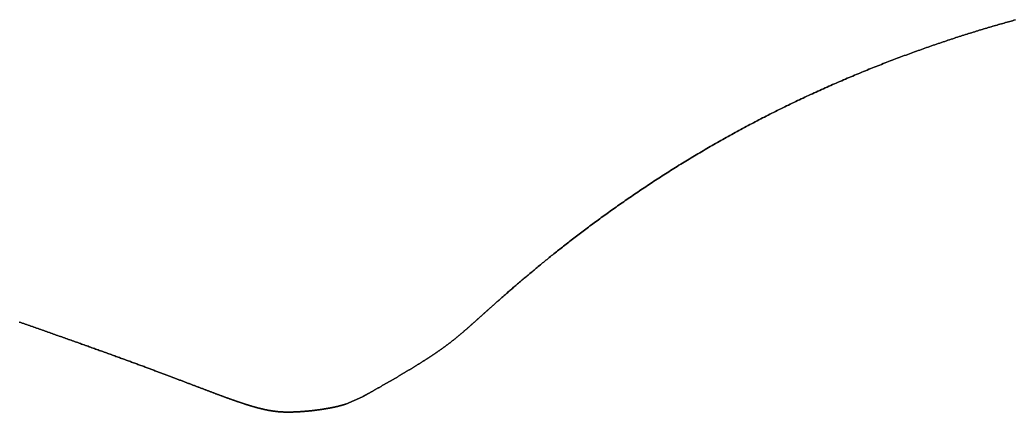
# Model space of a CAD drawing. Header units: inches. Extents: x 130170 to 284068, y 377793 to 804530.
# Drawn here: x 251653.7 to 251734.2, y 752885.9 to 752917.6 of the extents above; entities that cross this region are included whole.
import ezdxf

# ---------------------------------------------------------------- set-up
doc = ezdxf.new("R2010")
doc.units = ezdxf.units.IN
doc.header["$MEASUREMENT"] = 0
doc.layers.add('muni_il', color=7, linetype='Continuous')

msp = doc.modelspace()

# ---------------------------------------------------------------- linework, layer by layer
at = {"layer": 'muni_il'}
for points in [[(251734.227, 752917.608), (251734.116, 752917.578), (251734.004, 752917.547), (251733.892, 752917.517), (251733.78, 752917.486), (251733.667, 752917.454), (251733.553, 752917.423), (251733.439, 752917.39), (251733.325, 752917.358), (251733.21, 752917.326), (251733.094, 752917.293), (251732.979, 752917.26), (251732.862, 752917.227), (251732.746, 752917.193), (251732.629, 752917.159), (251732.511, 752917.125), (251732.393, 752917.091), (251732.274, 752917.056), (251732.155, 752917.021), (251732.036, 752916.985), (251731.916, 752916.95), (251731.796, 752916.914), (251731.675, 752916.878), (251731.554, 752916.841), (251731.432, 752916.804), (251731.31, 752916.767), (251731.187, 752916.73), (251731.064, 752916.692), (251730.941, 752916.654), (251730.817, 752916.616), (251730.692, 752916.577), (251730.567, 752916.538), (251730.442, 752916.499), (251730.316, 752916.459), (251730.19, 752916.419), (251730.064, 752916.379), (251729.937, 752916.339), (251729.809, 752916.298), (251729.681, 752916.257), (251729.553, 752916.215), (251729.425, 752916.174), (251729.295, 752916.132), (251729.166, 752916.089), (251729.036, 752916.047), (251728.906, 752916.004), (251728.775, 752915.96), (251728.644, 752915.917), (251728.512, 752915.873), (251728.38, 752915.828), (251728.248, 752915.784), (251728.115, 752915.739), (251727.982, 752915.693), (251727.848, 752915.648), (251727.714, 752915.602), (251727.58, 752915.556), (251727.446, 752915.509), (251727.311, 752915.462), (251727.175, 752915.415), (251727.04, 752915.368), (251726.903, 752915.32), (251726.767, 752915.271), (251726.63, 752915.223), (251726.493, 752915.174), (251726.356, 752915.125), (251726.218, 752915.076), (251726.079, 752915.026), (251725.941, 752914.975), (251725.802, 752914.925), (251725.663, 752914.874), (251725.524, 752914.823), (251725.384, 752914.772), (251725.244, 752914.72), (251725.103, 752914.668), (251724.963, 752914.615), (251724.822, 752914.562), (251724.68, 752914.509), (251724.539, 752914.456), (251724.397, 752914.402), (251724.255, 752914.348), (251724.112, 752914.293), (251723.97, 752914.238), (251723.827, 752914.183), (251723.684, 752914.128), (251723.54, 752914.072), (251723.397, 752914.016), (251723.253, 752913.959), (251723.109, 752913.903), (251722.964, 752913.845), (251722.82, 752913.788), (251722.675, 752913.73), (251722.53, 752913.672), (251722.385, 752913.614), (251722.239, 752913.555), (251722.093, 752913.496), (251721.948, 752913.436), (251721.802, 752913.376), (251721.655, 752913.316), (251721.509, 752913.256), (251721.362, 752913.195), (251721.216, 752913.134), (251721.069, 752913.073), (251720.922, 752913.011), (251720.775, 752912.949), (251720.627, 752912.887), (251720.48, 752912.824), (251720.332, 752912.761), (251720.184, 752912.697), (251720.036, 752912.634), (251719.888, 752912.57), (251719.74, 752912.505), (251719.592, 752912.441), (251719.444, 752912.376), (251719.295, 752912.311), (251719.147, 752912.245), (251718.998, 752912.179), (251718.85, 752912.113), (251718.701, 752912.046), (251718.552, 752911.98), (251718.403, 752911.913), (251718.254, 752911.845), (251718.105, 752911.777), (251717.956, 752911.709), (251717.807, 752911.641), (251717.658, 752911.572), (251717.509, 752911.503), (251717.36, 752911.434), (251717.21, 752911.364), (251717.061, 752911.294), (251716.912, 752911.224), (251716.763, 752911.154), (251716.614, 752911.083), (251716.464, 752911.012), (251716.315, 752910.94), (251716.166, 752910.869), (251716.017, 752910.797), (251715.868, 752910.724), (251715.719, 752910.652), (251715.569, 752910.579), (251715.42, 752910.506), (251715.271, 752910.433), (251715.122, 752910.359), (251714.974, 752910.285), (251714.825, 752910.211), (251714.676, 752910.136), (251714.528, 752910.061), (251714.379, 752909.986), (251714.23, 752909.911), (251714.082, 752909.835), (251713.934, 752909.759), (251713.786, 752909.683), (251713.637, 752909.607), (251713.489, 752909.53), (251713.342, 752909.453), (251713.194, 752909.376), (251713.046, 752909.299), (251712.899, 752909.221), (251712.751, 752909.143), (251712.604, 752909.065), (251712.457, 752908.987), (251712.31, 752908.908), (251712.163, 752908.829), (251712.017, 752908.75), (251711.87, 752908.67), (251711.724, 752908.591), (251711.578, 752908.511), (251711.432, 752908.431), (251711.286, 752908.351), (251711.141, 752908.27), (251710.995, 752908.19), (251710.85, 752908.109), (251710.705, 752908.027), (251710.56, 752907.946), (251710.416, 752907.864), (251710.272, 752907.783), (251710.128, 752907.701), (251709.984, 752907.619), (251709.84, 752907.536), (251709.697, 752907.454), (251709.554, 752907.371), (251709.411, 752907.288), (251709.268, 752907.205), (251709.126, 752907.122), (251708.983, 752907.038), (251708.841, 752906.955), (251708.7, 752906.871), (251708.558, 752906.787), (251708.417, 752906.703), (251708.276, 752906.619), (251708.136, 752906.534), (251707.996, 752906.45), (251707.856, 752906.365), (251707.716, 752906.281), (251707.577, 752906.196), (251707.438, 752906.111), (251707.299, 752906.025), (251707.161, 752905.94), (251707.023, 752905.855), (251706.885, 752905.769), (251706.747, 752905.683), (251706.61, 752905.598), (251706.474, 752905.512), (251706.337, 752905.426), (251706.201, 752905.34), (251706.065, 752905.254), (251705.93, 752905.167), (251705.795, 752905.081), (251705.661, 752904.995), (251705.526, 752904.908), (251705.392, 752904.822), (251705.259, 752904.735), (251705.126, 752904.649), (251704.993, 752904.562), (251704.861, 752904.475), (251704.729, 752904.389), (251704.597, 752904.302), (251704.466, 752904.215), (251704.335, 752904.128), (251704.205, 752904.042), (251704.075, 752903.955), (251703.946, 752903.868), (251703.817, 752903.781), (251703.688, 752903.694), (251703.56, 752903.607), (251703.432, 752903.521), (251703.305, 752903.434), (251703.178, 752903.347), (251703.051, 752903.26), (251702.925, 752903.174), (251702.8, 752903.087), (251702.675, 752903), (251702.55, 752902.914), (251702.426, 752902.827), (251702.303, 752902.741), (251702.18, 752902.654), (251702.057, 752902.568), (251701.935, 752902.482), (251701.813, 752902.396), (251701.692, 752902.31), (251701.571, 752902.224), (251701.451, 752902.138), (251701.332, 752902.052), (251701.212, 752901.967), (251701.094, 752901.881), (251700.976, 752901.796), (251700.858, 752901.711), (251700.741, 752901.626), (251700.625, 752901.541), (251700.509, 752901.456), (251700.394, 752901.371), (251700.279, 752901.287), (251700.164, 752901.203), (251700.051, 752901.119), (251699.937, 752901.035), (251699.825, 752900.951), (251699.713, 752900.867), (251699.601, 752900.784), (251699.49, 752900.701), (251699.38, 752900.618), (251699.27, 752900.535), (251699.161, 752900.453), (251699.052, 752900.37), (251698.944, 752900.288), (251698.837, 752900.207), (251698.73, 752900.125), (251698.624, 752900.044), (251698.518, 752899.963), (251698.413, 752899.882), (251698.309, 752899.801), (251698.205, 752899.721), (251698.102, 752899.641), (251697.999, 752899.561), (251697.897, 752899.482), (251697.796, 752899.403), (251697.695, 752899.324), (251697.595, 752899.245), (251697.496, 752899.167), (251697.397, 752899.089), (251697.299, 752899.012), (251697.201, 752898.934), (251697.104, 752898.857), (251697.008, 752898.781), (251696.912, 752898.704), (251696.817, 752898.628), (251696.723, 752898.553), (251696.629, 752898.478), (251696.536, 752898.403), (251696.444, 752898.328), (251696.352, 752898.254), (251696.261, 752898.18), (251696.17, 752898.106), (251696.081, 752898.033), (251695.991, 752897.961), (251695.903, 752897.888), (251695.815, 752897.816), (251695.728, 752897.745), (251695.641, 752897.674), (251695.555, 752897.603), (251695.47, 752897.532), (251695.385, 752897.462), (251695.301, 752897.393), (251695.218, 752897.324), (251695.136, 752897.255), (251695.054, 752897.186), (251694.972, 752897.119), (251694.892, 752897.051), (251694.812, 752896.984), (251694.732, 752896.917), (251694.653, 752896.851), (251694.575, 752896.785), (251694.498, 752896.72), (251694.421, 752896.655), (251694.345, 752896.59), (251694.27, 752896.526), (251694.195, 752896.462), (251694.121, 752896.399), (251694.047, 752896.336), (251693.974, 752896.274), (251693.902, 752896.212), (251693.83, 752896.15), (251693.759, 752896.089), (251693.689, 752896.029), (251693.619, 752895.969), (251693.55, 752895.909), (251693.482, 752895.85), (251693.414, 752895.791), (251693.346, 752895.732), (251693.28, 752895.674), (251693.214, 752895.617), (251693.148, 752895.56), (251693.084, 752895.503), (251693.019, 752895.447), (251692.956, 752895.392), (251692.893, 752895.336), (251692.83, 752895.282), (251692.768, 752895.227), (251692.707, 752895.173), (251692.646, 752895.12), (251692.586, 752895.067), (251692.527, 752895.014), (251692.468, 752894.962), (251692.409, 752894.91), (251692.351, 752894.859), (251692.294, 752894.808), (251692.237, 752894.758), (251692.181, 752894.708), (251692.125, 752894.659), (251692.07, 752894.61), (251692.016, 752894.561), (251691.961, 752894.513), (251691.908, 752894.465), (251691.855, 752894.418), (251691.802, 752894.371), (251691.75, 752894.324), (251691.699, 752894.278), (251691.648, 752894.232), (251691.597, 752894.187), (251691.547, 752894.142), (251691.497, 752894.098), (251691.448, 752894.054), (251691.399, 752894.01), (251691.351, 752893.967), (251691.303, 752893.924), (251691.256, 752893.882), (251691.209, 752893.839), (251691.163, 752893.798), (251691.117, 752893.756), (251691.071, 752893.716), (251691.026, 752893.675), (251690.981, 752893.635), (251690.937, 752893.595), (251690.893, 752893.556), (251690.849, 752893.516), (251690.806, 752893.478), (251690.763, 752893.439), (251690.72, 752893.401), (251690.678, 752893.364), (251690.637, 752893.326), (251690.595, 752893.289), (251690.554, 752893.253), (251690.514, 752893.216), (251690.473, 752893.18), (251690.433, 752893.145), (251690.394, 752893.11), (251690.354, 752893.075), (251690.315, 752893.04), (251690.276, 752893.005), (251690.238, 752892.971), (251690.2, 752892.938), (251690.162, 752892.904), (251690.125, 752892.871), (251690.087, 752892.838), (251690.05, 752892.805), (251690.013, 752892.773), (251689.977, 752892.741), (251689.94, 752892.709), (251689.905, 752892.678), (251689.869, 752892.646), (251689.833, 752892.615), (251689.798, 752892.585), (251689.763, 752892.554), (251689.728, 752892.524), (251689.693, 752892.494), (251689.659, 752892.464), (251689.624, 752892.435), (251689.59, 752892.405), (251689.556, 752892.376), (251689.523, 752892.347), (251689.489, 752892.319), (251689.456, 752892.29), (251689.422, 752892.262), (251689.389, 752892.234), (251689.356, 752892.206), (251689.323, 752892.179), (251689.291, 752892.151), (251689.258, 752892.124), (251689.226, 752892.097), (251689.193, 752892.07), (251689.161, 752892.044), (251689.129, 752892.017), (251689.097, 752891.991), (251689.065, 752891.964), (251689.033, 752891.938), (251689.002, 752891.912), (251688.97, 752891.887), (251688.939, 752891.861), (251688.907, 752891.836), (251688.876, 752891.81), (251688.845, 752891.785), (251688.813, 752891.76), (251688.782, 752891.735), (251688.751, 752891.711), (251688.72, 752891.686), (251688.689, 752891.661), (251688.658, 752891.637), (251688.626, 752891.613), (251688.595, 752891.588), (251688.564, 752891.564), (251688.533, 752891.54), (251688.503, 752891.516), (251688.472, 752891.492), (251688.441, 752891.469), (251688.41, 752891.445), (251688.379, 752891.422), (251688.348, 752891.398), (251688.317, 752891.375), (251688.286, 752891.351), (251688.255, 752891.328), (251688.223, 752891.305), (251688.192, 752891.281), (251688.161, 752891.258), (251688.13, 752891.235), (251688.099, 752891.212), (251688.067, 752891.189), (251688.036, 752891.166), (251688.005, 752891.143), (251687.973, 752891.12), (251687.942, 752891.098), (251687.91, 752891.075), (251687.878, 752891.052), (251687.847, 752891.029), (251687.815, 752891.007), (251687.783, 752890.984), (251687.751, 752890.961), (251687.719, 752890.938), (251687.687, 752890.916), (251687.654, 752890.893), (251687.622, 752890.87), (251687.59, 752890.848), (251687.557, 752890.825), (251687.524, 752890.802), (251687.492, 752890.78), (251687.459, 752890.757), (251687.426, 752890.734), (251687.392, 752890.712), (251687.359, 752890.689), (251687.326, 752890.666), (251687.292, 752890.643), (251687.259, 752890.621), (251687.225, 752890.598), (251687.191, 752890.575), (251687.157, 752890.552), (251687.123, 752890.529), (251687.088, 752890.506), (251687.054, 752890.483), (251687.019, 752890.46), (251686.984, 752890.437), (251686.949, 752890.414), (251686.914, 752890.391), (251686.879, 752890.368), (251686.844, 752890.345), (251686.808, 752890.321), (251686.772, 752890.298), (251686.736, 752890.275), (251686.7, 752890.251), (251686.664, 752890.228), (251686.627, 752890.204), (251686.591, 752890.181), (251686.554, 752890.157), (251686.517, 752890.133), (251686.48, 752890.11), (251686.443, 752890.086), (251686.405, 752890.062), (251686.367, 752890.038), (251686.33, 752890.014), (251686.292, 752889.99), (251686.253, 752889.966), (251686.215, 752889.941), (251686.176, 752889.917), (251686.138, 752889.893), (251686.099, 752889.868), (251686.059, 752889.844), (251686.02, 752889.819), (251685.98, 752889.795), (251685.941, 752889.77), (251685.901, 752889.745), (251685.86, 752889.72), (251685.82, 752889.695), (251685.78, 752889.67), (251685.739, 752889.645), (251685.698, 752889.62), (251685.657, 752889.594), (251685.615, 752889.569), (251685.574, 752889.544), (251685.532, 752889.518), (251685.49, 752889.492), (251685.448, 752889.467), (251685.406, 752889.441), (251685.363, 752889.415), (251685.32, 752889.389), (251685.277, 752889.363), (251685.234, 752889.337), (251685.191, 752889.311), (251685.147, 752889.285), (251685.104, 752889.258), (251685.06, 752889.232), (251685.015, 752889.205), (251684.971, 752889.179), (251684.927, 752889.152), (251684.882, 752889.125), (251684.837, 752889.099), (251684.792, 752889.072), (251684.747, 752889.045), (251684.701, 752889.018), (251684.656, 752888.991), (251684.61, 752888.963), (251684.564, 752888.936), (251684.518, 752888.909), (251684.471, 752888.881), (251684.425, 752888.854), (251684.378, 752888.826), (251684.331, 752888.799), (251684.284, 752888.771), (251684.237, 752888.744), (251684.19, 752888.716), (251684.142, 752888.688), (251684.095, 752888.66), (251684.047, 752888.632), (251683.999, 752888.604), (251683.951, 752888.576), (251683.903, 752888.548), (251683.855, 752888.52), (251683.806, 752888.492), (251683.758, 752888.464), (251683.71, 752888.436), (251683.661, 752888.408), (251683.612, 752888.38), (251683.564, 752888.352), (251683.515, 752888.324), (251683.466, 752888.296), (251683.418, 752888.268), (251683.369, 752888.24), (251683.32, 752888.212), (251683.271, 752888.184), (251683.223, 752888.156), (251683.174, 752888.128), (251683.126, 752888.1), (251683.077, 752888.072), (251683.029, 752888.045), (251682.981, 752888.018), (251682.933, 752887.99), (251682.885, 752887.963), (251682.837, 752887.936), (251682.79, 752887.909), (251682.743, 752887.882), (251682.696, 752887.856), (251682.649, 752887.829), (251682.603, 752887.803), (251682.557, 752887.777), (251682.512, 752887.751), (251682.467, 752887.726), (251682.422, 752887.701), (251682.378, 752887.676), (251682.335, 752887.651), (251682.292, 752887.627), (251682.249, 752887.604), (251682.208, 752887.58), (251682.167, 752887.557), (251682.127, 752887.535), (251682.087, 752887.513), (251682.049, 752887.491), (251682.011, 752887.47), (251681.974, 752887.449), (251681.939, 752887.429), (251681.904, 752887.41), (251681.87, 752887.391), (251681.837, 752887.373), (251681.805, 752887.355), (251681.775, 752887.338), (251681.746, 752887.322), (251681.718, 752887.307), (251681.691, 752887.292), (251681.666, 752887.278), (251681.642, 752887.265), (251681.619, 752887.252), (251681.598, 752887.241), (251681.578, 752887.23), (251681.559, 752887.22), (251681.542, 752887.21), (251681.526, 752887.202), (251681.512, 752887.194), (251681.499, 752887.187), (251681.487, 752887.181), (251681.476, 752887.175), (251681.467, 752887.17), (251681.451, 752887.162), (251681.432, 752887.152), (251680.074, 752886.555), (251680.017, 752886.538), (251679.99, 752886.529), (251679.964, 752886.521), (251679.938, 752886.514), (251679.914, 752886.506), (251679.89, 752886.499), (251679.867, 752886.492), (251679.844, 752886.485), (251679.821, 752886.478), (251679.798, 752886.472), (251679.776, 752886.465), (251679.753, 752886.459), (251679.731, 752886.452), (251679.709, 752886.446), (251679.686, 752886.44), (251679.663, 752886.434), (251679.641, 752886.428), (251679.618, 752886.421), (251679.595, 752886.415), (251679.571, 752886.409), (251679.548, 752886.403), (251679.523, 752886.397), (251679.499, 752886.391), (251679.475, 752886.385), (251679.45, 752886.379), (251679.425, 752886.373), (251679.4, 752886.367), (251679.374, 752886.361), (251679.348, 752886.355), (251679.321, 752886.349), (251679.295, 752886.343), (251679.268, 752886.337), (251679.241, 752886.331), (251679.213, 752886.325), (251679.185, 752886.319), (251679.157, 752886.313), (251679.129, 752886.307), (251679.101, 752886.301), (251679.072, 752886.295), (251679.043, 752886.289), (251679.014, 752886.283), (251678.984, 752886.277), (251678.955, 752886.271), (251678.925, 752886.265), (251678.895, 752886.259), (251678.865, 752886.253), (251678.834, 752886.247), (251678.804, 752886.242), (251678.773, 752886.236), (251678.743, 752886.23), (251678.712, 752886.225), (251678.681, 752886.219), (251678.65, 752886.213), (251678.619, 752886.208), (251678.588, 752886.202), (251678.557, 752886.197), (251678.525, 752886.191), (251678.494, 752886.186), (251678.463, 752886.181), (251678.431, 752886.175), (251678.4, 752886.17), (251678.368, 752886.165), (251678.337, 752886.16), (251678.306, 752886.155), (251678.274, 752886.15), (251678.243, 752886.145), (251678.211, 752886.14), (251678.18, 752886.135), (251678.148, 752886.13), (251678.117, 752886.126), (251678.086, 752886.121), (251678.054, 752886.116), (251678.023, 752886.112), (251677.992, 752886.107), (251677.961, 752886.103), (251677.93, 752886.099), (251677.899, 752886.094), (251677.868, 752886.09), (251677.837, 752886.086), (251677.806, 752886.082), (251677.775, 752886.078), (251677.744, 752886.073), (251677.714, 752886.069), (251677.683, 752886.066), (251677.652, 752886.062), (251677.622, 752886.058), (251677.592, 752886.054), (251677.561, 752886.051), (251677.531, 752886.047), (251677.501, 752886.043), (251677.471, 752886.04), (251677.441, 752886.036), (251677.411, 752886.033), (251677.381, 752886.029), (251677.351, 752886.026), (251677.322, 752886.023), (251677.292, 752886.02), (251677.262, 752886.016), (251677.233, 752886.013), (251677.203, 752886.01), (251677.174, 752886.007), (251677.145, 752886.004), (251677.116, 752886.002), (251677.087, 752885.999), (251677.058, 752885.996), (251677.029, 752885.993), (251677, 752885.99), (251676.971, 752885.988), (251676.943, 752885.985), (251676.914, 752885.983), (251676.885, 752885.98), (251676.857, 752885.978), (251676.829, 752885.975), (251676.8, 752885.973), (251676.772, 752885.97), (251676.744, 752885.968), (251676.716, 752885.966), (251676.688, 752885.964), (251676.66, 752885.962), (251676.632, 752885.959), (251676.605, 752885.957), (251676.577, 752885.955), (251676.549, 752885.953), (251676.522, 752885.951), (251676.494, 752885.949), (251676.467, 752885.947), (251676.44, 752885.946), (251676.412, 752885.944), (251676.385, 752885.942), (251676.358, 752885.941), (251676.331, 752885.939), (251676.304, 752885.937), (251676.277, 752885.936), (251676.251, 752885.934), (251676.224, 752885.933), (251676.197, 752885.931), (251676.171, 752885.93), (251676.144, 752885.928), (251676.118, 752885.927), (251676.091, 752885.926), (251676.065, 752885.925), (251676.038, 752885.923), (251676.012, 752885.922), (251675.986, 752885.921), (251675.96, 752885.92), (251675.934, 752885.919), (251675.908, 752885.918), (251675.882, 752885.917), (251675.856, 752885.916), (251675.831, 752885.915), (251675.805, 752885.915), (251675.779, 752885.914), (251675.753, 752885.913), (251675.728, 752885.912), (251675.702, 752885.912), (251675.677, 752885.911), (251675.651, 752885.911), (251675.626, 752885.91), (251675.601, 752885.91), (251675.575, 752885.91), (251675.55, 752885.909), (251675.525, 752885.909), (251675.499, 752885.909), (251675.474, 752885.909), (251675.449, 752885.909), (251675.424, 752885.909), (251675.399, 752885.909), (251675.373, 752885.909), (251675.349, 752885.909), (251675.323, 752885.909), (251675.298, 752885.909), (251675.273, 752885.91), (251675.248, 752885.91), (251675.223, 752885.91), (251675.198, 752885.911), (251675.173, 752885.911), (251675.148, 752885.912), (251675.123, 752885.913), (251675.098, 752885.914), (251675.073, 752885.914), (251675.048, 752885.915), (251675.023, 752885.916), (251674.998, 752885.917), (251674.973, 752885.918), (251674.948, 752885.92), (251674.923, 752885.921), (251674.897, 752885.922), (251674.872, 752885.924), (251674.847, 752885.925), (251674.822, 752885.927), (251674.796, 752885.928), (251674.771, 752885.93), (251674.746, 752885.932), (251674.72, 752885.934), (251674.695, 752885.936), (251674.669, 752885.938), (251674.643, 752885.94), (251674.618, 752885.942), (251674.592, 752885.945), (251674.566, 752885.947), (251674.54, 752885.95), (251674.514, 752885.952), (251674.489, 752885.955), (251674.462, 752885.958), (251674.436, 752885.961), (251674.41, 752885.964), (251674.384, 752885.967), (251674.357, 752885.97), (251674.331, 752885.973), (251674.304, 752885.977), (251674.277, 752885.98), (251674.251, 752885.984), (251674.224, 752885.987), (251674.197, 752885.991), (251674.169, 752885.995), (251674.142, 752885.999), (251674.115, 752886.003), (251674.087, 752886.007), (251674.06, 752886.012), (251674.032, 752886.016), (251674.004, 752886.021), (251673.976, 752886.025), (251673.948, 752886.03), (251673.92, 752886.035), (251673.892, 752886.04), (251673.863, 752886.045), (251673.835, 752886.05), (251673.806, 752886.056), (251673.777, 752886.061), (251673.748, 752886.067), (251673.719, 752886.073), (251673.689, 752886.078), (251673.66, 752886.084), (251673.63, 752886.09), (251673.6, 752886.097), (251673.57, 752886.103), (251673.54, 752886.109), (251673.51, 752886.116), (251673.48, 752886.123), (251673.449, 752886.129), (251673.418, 752886.136), (251673.387, 752886.143), (251673.356, 752886.15), (251673.325, 752886.158), (251673.293, 752886.165), (251673.262, 752886.173), (251673.23, 752886.18), (251673.198, 752886.188), (251673.166, 752886.196), (251673.134, 752886.204), (251673.101, 752886.212), (251673.068, 752886.221), (251673.036, 752886.229), (251673.002, 752886.238), (251672.969, 752886.246), (251672.936, 752886.255), (251672.902, 752886.264), (251672.868, 752886.273), (251672.834, 752886.283), (251672.8, 752886.292), (251672.766, 752886.301), (251672.731, 752886.311), (251672.697, 752886.321), (251672.662, 752886.331), (251672.627, 752886.341), (251672.591, 752886.351), (251672.556, 752886.361), (251672.52, 752886.372), (251672.484, 752886.382), (251672.448, 752886.393), (251672.412, 752886.404), (251672.375, 752886.414), (251672.338, 752886.426), (251672.302, 752886.437), (251672.264, 752886.448), (251672.227, 752886.46), (251672.19, 752886.471), (251672.152, 752886.483), (251672.114, 752886.495), (251672.076, 752886.507), (251672.038, 752886.519), (251671.999, 752886.531), (251671.96, 752886.543), (251671.922, 752886.556), (251671.883, 752886.568), (251671.843, 752886.581), (251671.804, 752886.594), (251671.764, 752886.607), (251671.724, 752886.62), (251671.684, 752886.633), (251671.643, 752886.647), (251671.603, 752886.66), (251671.562, 752886.674), (251671.521, 752886.688), (251671.48, 752886.702), (251671.438, 752886.716), (251671.397, 752886.73), (251671.355, 752886.744), (251671.313, 752886.758), (251671.271, 752886.773), (251671.228, 752886.788), (251671.186, 752886.802), (251671.143, 752886.817), (251671.099, 752886.832), (251671.056, 752886.848), (251671.013, 752886.863), (251670.969, 752886.878), (251670.925, 752886.894), (251670.881, 752886.909), (251670.836, 752886.925), (251670.791, 752886.941), (251670.747, 752886.957), (251670.701, 752886.973), (251670.656, 752886.989), (251670.611, 752887.006), (251670.565, 752887.022), (251670.519, 752887.039), (251670.472, 752887.056), (251670.426, 752887.072), (251670.379, 752887.09), (251670.332, 752887.107), (251670.285, 752887.124), (251670.238, 752887.141), (251670.19, 752887.159), (251670.142, 752887.176), (251670.094, 752887.194), (251670.046, 752887.212), (251669.997, 752887.23), (251669.948, 752887.248), (251669.899, 752887.266), (251669.85, 752887.284), (251669.8, 752887.303), (251669.75, 752887.321), (251669.7, 752887.34), (251669.65, 752887.359), (251669.599, 752887.378), (251669.549, 752887.397), (251669.497, 752887.416), (251669.446, 752887.435), (251669.395, 752887.455), (251669.343, 752887.474), (251669.291, 752887.494), (251669.238, 752887.513), (251669.186, 752887.533), (251669.133, 752887.553), (251669.079, 752887.573), (251669.026, 752887.593), (251668.972, 752887.614), (251668.918, 752887.634), (251668.864, 752887.655), (251668.809, 752887.675), (251668.754, 752887.696), (251668.699, 752887.717), (251668.644, 752887.738), (251668.588, 752887.76), (251668.532, 752887.781), (251668.476, 752887.802), (251668.419, 752887.824), (251668.362, 752887.845), (251668.305, 752887.867), (251668.247, 752887.889), (251668.19, 752887.911), (251668.132, 752887.933), (251668.073, 752887.955), (251668.014, 752887.978), (251667.955, 752888), (251667.896, 752888.023), (251667.836, 752888.046), (251667.776, 752888.068), (251667.716, 752888.091), (251667.655, 752888.115), (251667.594, 752888.138), (251667.533, 752888.161), (251667.471, 752888.185), (251667.409, 752888.208), (251667.347, 752888.232), (251667.285, 752888.256), (251667.222, 752888.28), (251667.158, 752888.304), (251667.095, 752888.328), (251667.031, 752888.352), (251666.966, 752888.377), (251666.901, 752888.401), (251666.836, 752888.426), (251666.771, 752888.451), (251666.705, 752888.476), (251666.639, 752888.501), (251666.573, 752888.526), (251666.506, 752888.552), (251666.439, 752888.577), (251666.371, 752888.603), (251666.303, 752888.628), (251666.235, 752888.654), (251666.166, 752888.68), (251666.097, 752888.706), (251666.027, 752888.733), (251665.957, 752888.759), (251665.887, 752888.785), (251665.817, 752888.812), (251665.746, 752888.839), (251665.674, 752888.866), (251665.602, 752888.893), (251665.53, 752888.92), (251665.458, 752888.947), (251665.385, 752888.975), (251665.311, 752889.002), (251665.237, 752889.03), (251665.163, 752889.058), (251665.089, 752889.086), (251665.014, 752889.114), (251664.938, 752889.142), (251664.862, 752889.17), (251664.786, 752889.199), (251664.71, 752889.227), (251664.633, 752889.256), (251664.555, 752889.285), (251664.477, 752889.314), (251664.399, 752889.343), (251664.32, 752889.372), (251664.241, 752889.402), (251664.161, 752889.431), (251664.082, 752889.461), (251664.001, 752889.491), (251663.92, 752889.521), (251663.839, 752889.551), (251663.757, 752889.581), (251663.675, 752889.611), (251663.593, 752889.642), (251663.51, 752889.672), (251663.426, 752889.703), (251663.343, 752889.734), (251663.258, 752889.765), (251663.174, 752889.796), (251663.089, 752889.827), (251663.003, 752889.859), (251662.917, 752889.89), (251662.831, 752889.922), (251662.744, 752889.954), (251662.656, 752889.986), (251662.569, 752890.018), (251662.481, 752890.05), (251662.392, 752890.083), (251662.303, 752890.115), (251662.214, 752890.148), (251662.124, 752890.181), (251662.033, 752890.213), (251661.943, 752890.247), (251661.851, 752890.28), (251661.76, 752890.313), (251661.668, 752890.346), (251661.575, 752890.38), (251661.483, 752890.414), (251661.389, 752890.447), (251661.296, 752890.482), (251661.201, 752890.516), (251661.107, 752890.55), (251661.012, 752890.584), (251660.916, 752890.619), (251660.82, 752890.653), (251660.724, 752890.688), (251660.628, 752890.723), (251660.53, 752890.758), (251660.433, 752890.793), (251660.335, 752890.828), (251660.237, 752890.864), (251660.138, 752890.899), (251660.039, 752890.935), (251659.939, 752890.97), (251659.839, 752891.006), (251659.739, 752891.042), (251659.638, 752891.078), (251659.537, 752891.115), (251659.435, 752891.151), (251659.333, 752891.187), (251659.23, 752891.224), (251659.128, 752891.261), (251659.024, 752891.298), (251658.921, 752891.335), (251658.817, 752891.372), (251658.713, 752891.409), (251658.608, 752891.446), (251658.503, 752891.483), (251658.397, 752891.521), (251658.291, 752891.559), (251658.185, 752891.596), (251658.078, 752891.634), (251657.972, 752891.672), (251657.864, 752891.71), (251657.757, 752891.748), (251657.649, 752891.786), (251657.54, 752891.825), (251657.431, 752891.863), (251657.322, 752891.902), (251657.213, 752891.941), (251657.103, 752891.979), (251656.993, 752892.018), (251656.883, 752892.057), (251656.772, 752892.096), (251656.661, 752892.135), (251656.549, 752892.175), (251656.438, 752892.214), (251656.326, 752892.253), (251656.213, 752892.293), (251656.101, 752892.332), (251655.987, 752892.372), (251655.874, 752892.412), (251655.761, 752892.452), (251655.647, 752892.492), (251655.533, 752892.532), (251655.418, 752892.572), (251655.304, 752892.612), (251655.189, 752892.652), (251655.073, 752892.693), (251654.958, 752892.733), (251654.842, 752892.773), (251654.726, 752892.814), (251654.61, 752892.855), (251654.493, 752892.895), (251654.376, 752892.936), (251654.259, 752892.977), (251654.142, 752893.018), (251654.024, 752893.059), (251653.907, 752893.1), (251653.789, 752893.141), (251653.67, 752893.182)], [(251653.67, 752893.182), (251653.789, 752893.141), (251653.907, 752893.1), (251654.024, 752893.059), (251654.142, 752893.018), (251654.259, 752892.977), (251654.376, 752892.936), (251654.493, 752892.895), (251654.61, 752892.855), (251654.726, 752892.814), (251654.842, 752892.773), (251654.958, 752892.733), (251655.073, 752892.693), (251655.189, 752892.652), (251655.304, 752892.612), (251655.418, 752892.572), (251655.533, 752892.532), (251655.647, 752892.492), (251655.761, 752892.452), (251655.874, 752892.412), (251655.987, 752892.372), (251656.101, 752892.332), (251656.213, 752892.293), (251656.326, 752892.253), (251656.438, 752892.214), (251656.549, 752892.175), (251656.661, 752892.135), (251656.772, 752892.096), (251656.883, 752892.057), (251656.993, 752892.018), (251657.103, 752891.979), (251657.213, 752891.941), (251657.322, 752891.902), (251657.431, 752891.863), (251657.54, 752891.825), (251657.649, 752891.786), (251657.757, 752891.748), (251657.864, 752891.71), (251657.972, 752891.672), (251658.078, 752891.634), (251658.185, 752891.596), (251658.291, 752891.559), (251658.397, 752891.521), (251658.503, 752891.483), (251658.608, 752891.446), (251658.713, 752891.409), (251658.817, 752891.372), (251658.921, 752891.335), (251659.024, 752891.298), (251659.128, 752891.261), (251659.23, 752891.224), (251659.333, 752891.187), (251659.435, 752891.151), (251659.537, 752891.115), (251659.638, 752891.078), (251659.739, 752891.042), (251659.839, 752891.006), (251659.939, 752890.97), (251660.039, 752890.935), (251660.138, 752890.899), (251660.237, 752890.864), (251660.335, 752890.828), (251660.433, 752890.793), (251660.53, 752890.758), (251660.628, 752890.723), (251660.724, 752890.688), (251660.82, 752890.653), (251660.916, 752890.619), (251661.012, 752890.584), (251661.107, 752890.55), (251661.201, 752890.516), (251661.296, 752890.482), (251661.389, 752890.447), (251661.483, 752890.414), (251661.575, 752890.38), (251661.668, 752890.346), (251661.76, 752890.313), (251661.851, 752890.28), (251661.943, 752890.247), (251662.033, 752890.213), (251662.124, 752890.181), (251662.214, 752890.148), (251662.303, 752890.115), (251662.392, 752890.083), (251662.481, 752890.05), (251662.569, 752890.018), (251662.656, 752889.986), (251662.744, 752889.954), (251662.831, 752889.922), (251662.917, 752889.89), (251663.003, 752889.859), (251663.089, 752889.827), (251663.174, 752889.796), (251663.258, 752889.765), (251663.343, 752889.734), (251663.426, 752889.703), (251663.51, 752889.672), (251663.593, 752889.642), (251663.675, 752889.611), (251663.757, 752889.581), (251663.839, 752889.551), (251663.92, 752889.521), (251664.001, 752889.491), (251664.082, 752889.461), (251664.161, 752889.431), (251664.241, 752889.402), (251664.32, 752889.372), (251664.399, 752889.343), (251664.477, 752889.314), (251664.555, 752889.285), (251664.633, 752889.256), (251664.71, 752889.227), (251664.786, 752889.199), (251664.862, 752889.17), (251664.938, 752889.142), (251665.014, 752889.114), (251665.089, 752889.086), (251665.163, 752889.058), (251665.237, 752889.03), (251665.311, 752889.002), (251665.385, 752888.975), (251665.458, 752888.947), (251665.53, 752888.92), (251665.602, 752888.893), (251665.674, 752888.866), (251665.746, 752888.839), (251665.817, 752888.812), (251665.887, 752888.785), (251665.957, 752888.759), (251666.027, 752888.733), (251666.097, 752888.706), (251666.166, 752888.68), (251666.235, 752888.654), (251666.303, 752888.628), (251666.371, 752888.603), (251666.439, 752888.577), (251666.506, 752888.552), (251666.573, 752888.526), (251666.639, 752888.501), (251666.705, 752888.476), (251666.771, 752888.451), (251666.836, 752888.426), (251666.901, 752888.401), (251666.966, 752888.377), (251667.031, 752888.352), (251667.095, 752888.328), (251667.158, 752888.304), (251667.222, 752888.28), (251667.285, 752888.256), (251667.347, 752888.232), (251667.409, 752888.208), (251667.471, 752888.185), (251667.533, 752888.161), (251667.594, 752888.138), (251667.655, 752888.115), (251667.716, 752888.091), (251667.776, 752888.068), (251667.836, 752888.046), (251667.896, 752888.023), (251667.955, 752888), (251668.014, 752887.978), (251668.073, 752887.955), (251668.132, 752887.933), (251668.19, 752887.911), (251668.247, 752887.889), (251668.305, 752887.867), (251668.362, 752887.845), (251668.419, 752887.824), (251668.476, 752887.802), (251668.532, 752887.781), (251668.588, 752887.76), (251668.644, 752887.738), (251668.699, 752887.717), (251668.754, 752887.696), (251668.809, 752887.675), (251668.864, 752887.655), (251668.918, 752887.634), (251668.972, 752887.614), (251669.026, 752887.593), (251669.079, 752887.573), (251669.133, 752887.553), (251669.186, 752887.533), (251669.238, 752887.513), (251669.291, 752887.494), (251669.343, 752887.474), (251669.395, 752887.455), (251669.446, 752887.435), (251669.497, 752887.416), (251669.549, 752887.397), (251669.599, 752887.378), (251669.65, 752887.359), (251669.7, 752887.34), (251669.75, 752887.321), (251669.8, 752887.303), (251669.85, 752887.284), (251669.899, 752887.266), (251669.948, 752887.248), (251669.997, 752887.23), (251670.046, 752887.212), (251670.094, 752887.194), (251670.142, 752887.176), (251670.19, 752887.159), (251670.238, 752887.141), (251670.285, 752887.124), (251670.332, 752887.107), (251670.379, 752887.09), (251670.426, 752887.072), (251670.472, 752887.056), (251670.519, 752887.039), (251670.565, 752887.022), (251670.611, 752887.006), (251670.656, 752886.989), (251670.701, 752886.973), (251670.747, 752886.957), (251670.791, 752886.941), (251670.836, 752886.925), (251670.881, 752886.909), (251670.925, 752886.894), (251670.969, 752886.878), (251671.013, 752886.863), (251671.056, 752886.848), (251671.099, 752886.832), (251671.143, 752886.817), (251671.186, 752886.802), (251671.228, 752886.788), (251671.271, 752886.773), (251671.313, 752886.758), (251671.355, 752886.744), (251671.397, 752886.73), (251671.438, 752886.716), (251671.48, 752886.702), (251671.521, 752886.688), (251671.562, 752886.674), (251671.603, 752886.66), (251671.643, 752886.647), (251671.684, 752886.633), (251671.724, 752886.62), (251671.764, 752886.607), (251671.804, 752886.594), (251671.843, 752886.581), (251671.883, 752886.568), (251671.922, 752886.556), (251671.96, 752886.543), (251671.999, 752886.531), (251672.038, 752886.519), (251672.076, 752886.507), (251672.114, 752886.495), (251672.152, 752886.483), (251672.19, 752886.471), (251672.227, 752886.46), (251672.264, 752886.448), (251672.302, 752886.437), (251672.338, 752886.426), (251672.375, 752886.414), (251672.412, 752886.404), (251672.448, 752886.393), (251672.484, 752886.382), (251672.52, 752886.372), (251672.556, 752886.361), (251672.591, 752886.351), (251672.627, 752886.341), (251672.662, 752886.331), (251672.697, 752886.321), (251672.731, 752886.311), (251672.766, 752886.301), (251672.8, 752886.292), (251672.834, 752886.283), (251672.868, 752886.273), (251672.902, 752886.264), (251672.936, 752886.255), (251672.969, 752886.246), (251673.002, 752886.238), (251673.036, 752886.229), (251673.068, 752886.221), (251673.101, 752886.212), (251673.134, 752886.204), (251673.166, 752886.196), (251673.198, 752886.188), (251673.23, 752886.18), (251673.262, 752886.173), (251673.293, 752886.165), (251673.325, 752886.158), (251673.356, 752886.15), (251673.387, 752886.143), (251673.418, 752886.136), (251673.449, 752886.129), (251673.48, 752886.123), (251673.51, 752886.116), (251673.54, 752886.109), (251673.57, 752886.103), (251673.6, 752886.097), (251673.63, 752886.09), (251673.66, 752886.084), (251673.689, 752886.078), (251673.719, 752886.073), (251673.748, 752886.067), (251673.777, 752886.061), (251673.806, 752886.056), (251673.835, 752886.05), (251673.863, 752886.045), (251673.892, 752886.04), (251673.92, 752886.035), (251673.948, 752886.03), (251673.976, 752886.025), (251674.004, 752886.021), (251674.032, 752886.016), (251674.06, 752886.012), (251674.087, 752886.007), (251674.115, 752886.003), (251674.142, 752885.999), (251674.169, 752885.995), (251674.197, 752885.991), (251674.224, 752885.987), (251674.251, 752885.984), (251674.277, 752885.98), (251674.304, 752885.977), (251674.331, 752885.973), (251674.357, 752885.97), (251674.384, 752885.967), (251674.41, 752885.964), (251674.436, 752885.961), (251674.462, 752885.958), (251674.489, 752885.955), (251674.514, 752885.952), (251674.54, 752885.95), (251674.566, 752885.947), (251674.592, 752885.945), (251674.618, 752885.942), (251674.643, 752885.94), (251674.669, 752885.938), (251674.695, 752885.936), (251674.72, 752885.934), (251674.746, 752885.932), (251674.771, 752885.93), (251674.796, 752885.928), (251674.822, 752885.927), (251674.847, 752885.925), (251674.872, 752885.924), (251674.897, 752885.922), (251674.923, 752885.921), (251674.948, 752885.92), (251674.973, 752885.918), (251674.998, 752885.917), (251675.023, 752885.916), (251675.048, 752885.915), (251675.073, 752885.914), (251675.098, 752885.914), (251675.123, 752885.913), (251675.148, 752885.912), (251675.173, 752885.911), (251675.198, 752885.911), (251675.223, 752885.91), (251675.248, 752885.91), (251675.273, 752885.91), (251675.298, 752885.909), (251675.323, 752885.909), (251675.349, 752885.909), (251675.373, 752885.909), (251675.399, 752885.909), (251675.424, 752885.909), (251675.449, 752885.909), (251675.474, 752885.909), (251675.499, 752885.909), (251675.525, 752885.909), (251675.55, 752885.909), (251675.575, 752885.91), (251675.601, 752885.91), (251675.626, 752885.91), (251675.651, 752885.911), (251675.677, 752885.911), (251675.702, 752885.912), (251675.728, 752885.912), (251675.753, 752885.913), (251675.779, 752885.914), (251675.805, 752885.915), (251675.831, 752885.915), (251675.856, 752885.916), (251675.882, 752885.917), (251675.908, 752885.918), (251675.934, 752885.919), (251675.96, 752885.92), (251675.986, 752885.921), (251676.012, 752885.922), (251676.038, 752885.923), (251676.065, 752885.925), (251676.091, 752885.926), (251676.118, 752885.927), (251676.144, 752885.928), (251676.171, 752885.93), (251676.197, 752885.931), (251676.224, 752885.933), (251676.251, 752885.934), (251676.277, 752885.936), (251676.304, 752885.937), (251676.331, 752885.939), (251676.358, 752885.941), (251676.385, 752885.942), (251676.412, 752885.944), (251676.44, 752885.946), (251676.467, 752885.947), (251676.494, 752885.949), (251676.522, 752885.951), (251676.549, 752885.953), (251676.577, 752885.955), (251676.605, 752885.957), (251676.632, 752885.959), (251676.66, 752885.962), (251676.688, 752885.964), (251676.716, 752885.966), (251676.744, 752885.968), (251676.772, 752885.97), (251676.8, 752885.973), (251676.829, 752885.975), (251676.857, 752885.978), (251676.885, 752885.98), (251676.914, 752885.983), (251676.943, 752885.985), (251676.971, 752885.988), (251677, 752885.99), (251677.029, 752885.993), (251677.058, 752885.996), (251677.087, 752885.999), (251677.116, 752886.002), (251677.145, 752886.004), (251677.174, 752886.007), (251677.203, 752886.01), (251677.233, 752886.013), (251677.262, 752886.016), (251677.292, 752886.02), (251677.322, 752886.023), (251677.351, 752886.026), (251677.381, 752886.029), (251677.411, 752886.033), (251677.441, 752886.036), (251677.471, 752886.04), (251677.501, 752886.043), (251677.531, 752886.047), (251677.561, 752886.051), (251677.592, 752886.054), (251677.622, 752886.058), (251677.652, 752886.062), (251677.683, 752886.066), (251677.714, 752886.069), (251677.744, 752886.073), (251677.775, 752886.078), (251677.806, 752886.082), (251677.837, 752886.086), (251677.868, 752886.09), (251677.899, 752886.094), (251677.93, 752886.099), (251677.961, 752886.103), (251677.992, 752886.107), (251678.023, 752886.112), (251678.054, 752886.116), (251678.086, 752886.121), (251678.117, 752886.126), (251678.148, 752886.13), (251678.18, 752886.135), (251678.211, 752886.14), (251678.243, 752886.145), (251678.274, 752886.15), (251678.306, 752886.155), (251678.337, 752886.16), (251678.368, 752886.165), (251678.4, 752886.17), (251678.431, 752886.175), (251678.463, 752886.181), (251678.494, 752886.186), (251678.525, 752886.191), (251678.557, 752886.197), (251678.588, 752886.202), (251678.619, 752886.208), (251678.65, 752886.213), (251678.681, 752886.219), (251678.712, 752886.225), (251678.743, 752886.23), (251678.773, 752886.236), (251678.804, 752886.242), (251678.834, 752886.247), (251678.865, 752886.253), (251678.895, 752886.259), (251678.925, 752886.265), (251678.955, 752886.271), (251678.984, 752886.277), (251679.014, 752886.283), (251679.043, 752886.289), (251679.072, 752886.295), (251679.101, 752886.301), (251679.129, 752886.307), (251679.157, 752886.313), (251679.185, 752886.319), (251679.213, 752886.325), (251679.241, 752886.331), (251679.268, 752886.337), (251679.295, 752886.343), (251679.321, 752886.349), (251679.348, 752886.355), (251679.374, 752886.361), (251679.4, 752886.367), (251679.425, 752886.373), (251679.45, 752886.379), (251679.475, 752886.385), (251679.499, 752886.391), (251679.523, 752886.397), (251679.548, 752886.403), (251679.571, 752886.409), (251679.595, 752886.415), (251679.618, 752886.421), (251679.641, 752886.428), (251679.663, 752886.434), (251679.686, 752886.44), (251679.709, 752886.446), (251679.731, 752886.452), (251679.753, 752886.459), (251679.776, 752886.465), (251679.798, 752886.472), (251679.821, 752886.478), (251679.844, 752886.485), (251679.867, 752886.492), (251679.89, 752886.499), (251679.914, 752886.506), (251679.938, 752886.514), (251679.964, 752886.521), (251679.99, 752886.529), (251680.017, 752886.538), (251680.074, 752886.555), (251681.432, 752887.152), (251681.451, 752887.162), (251681.467, 752887.17), (251681.476, 752887.175), (251681.487, 752887.181), (251681.499, 752887.187), (251681.512, 752887.194), (251681.526, 752887.202), (251681.542, 752887.21), (251681.559, 752887.22), (251681.578, 752887.23), (251681.598, 752887.241), (251681.619, 752887.252), (251681.642, 752887.265), (251681.666, 752887.278), (251681.691, 752887.292), (251681.718, 752887.307), (251681.746, 752887.322), (251681.775, 752887.338), (251681.805, 752887.355), (251681.837, 752887.373), (251681.87, 752887.391), (251681.904, 752887.41), (251681.939, 752887.429), (251681.974, 752887.449), (251682.011, 752887.47), (251682.049, 752887.491), (251682.087, 752887.513), (251682.127, 752887.535), (251682.167, 752887.557), (251682.208, 752887.58), (251682.249, 752887.604), (251682.292, 752887.627), (251682.335, 752887.651), (251682.378, 752887.676), (251682.422, 752887.701), (251682.467, 752887.726), (251682.512, 752887.751), (251682.557, 752887.777), (251682.603, 752887.803), (251682.649, 752887.829), (251682.696, 752887.856), (251682.743, 752887.882), (251682.79, 752887.909), (251682.837, 752887.936), (251682.885, 752887.963), (251682.933, 752887.99), (251682.981, 752888.018), (251683.029, 752888.045), (251683.077, 752888.072), (251683.126, 752888.1), (251683.174, 752888.128), (251683.223, 752888.156), (251683.271, 752888.184), (251683.32, 752888.212), (251683.369, 752888.24), (251683.418, 752888.268), (251683.466, 752888.296), (251683.515, 752888.324), (251683.564, 752888.352), (251683.612, 752888.38), (251683.661, 752888.408), (251683.71, 752888.436), (251683.758, 752888.464), (251683.806, 752888.492), (251683.855, 752888.52), (251683.903, 752888.548), (251683.951, 752888.576), (251683.999, 752888.604), (251684.047, 752888.632), (251684.095, 752888.66), (251684.142, 752888.688), (251684.19, 752888.716), (251684.237, 752888.744), (251684.284, 752888.771), (251684.331, 752888.799), (251684.378, 752888.826), (251684.425, 752888.854), (251684.471, 752888.881), (251684.518, 752888.909), (251684.564, 752888.936), (251684.61, 752888.963), (251684.656, 752888.991), (251684.701, 752889.018), (251684.747, 752889.045), (251684.792, 752889.072), (251684.837, 752889.099), (251684.882, 752889.125), (251684.927, 752889.152), (251684.971, 752889.179), (251685.015, 752889.205), (251685.06, 752889.232), (251685.104, 752889.258), (251685.147, 752889.285), (251685.191, 752889.311), (251685.234, 752889.337), (251685.277, 752889.363), (251685.32, 752889.389), (251685.363, 752889.415), (251685.406, 752889.441), (251685.448, 752889.467), (251685.49, 752889.492), (251685.532, 752889.518), (251685.574, 752889.544), (251685.615, 752889.569), (251685.657, 752889.594), (251685.698, 752889.62), (251685.739, 752889.645), (251685.78, 752889.67), (251685.82, 752889.695), (251685.86, 752889.72), (251685.901, 752889.745), (251685.941, 752889.77), (251685.98, 752889.795), (251686.02, 752889.819), (251686.059, 752889.844), (251686.099, 752889.868), (251686.138, 752889.893), (251686.176, 752889.917), (251686.215, 752889.941), (251686.253, 752889.966), (251686.292, 752889.99), (251686.33, 752890.014), (251686.367, 752890.038), (251686.405, 752890.062), (251686.443, 752890.086), (251686.48, 752890.11), (251686.517, 752890.133), (251686.554, 752890.157), (251686.591, 752890.181), (251686.627, 752890.204), (251686.664, 752890.228), (251686.7, 752890.251), (251686.736, 752890.275), (251686.772, 752890.298), (251686.808, 752890.321), (251686.844, 752890.345), (251686.879, 752890.368), (251686.914, 752890.391), (251686.949, 752890.414), (251686.984, 752890.437), (251687.019, 752890.46), (251687.054, 752890.483), (251687.088, 752890.506), (251687.123, 752890.529), (251687.157, 752890.552), (251687.191, 752890.575), (251687.225, 752890.598), (251687.259, 752890.621), (251687.292, 752890.643), (251687.326, 752890.666), (251687.359, 752890.689), (251687.392, 752890.712), (251687.426, 752890.734), (251687.459, 752890.757), (251687.492, 752890.78), (251687.524, 752890.802), (251687.557, 752890.825), (251687.59, 752890.848), (251687.622, 752890.87), (251687.654, 752890.893), (251687.687, 752890.916), (251687.719, 752890.938), (251687.751, 752890.961), (251687.783, 752890.984), (251687.815, 752891.007), (251687.847, 752891.029), (251687.878, 752891.052), (251687.91, 752891.075), (251687.942, 752891.098), (251687.973, 752891.12), (251688.005, 752891.143), (251688.036, 752891.166), (251688.067, 752891.189), (251688.099, 752891.212), (251688.13, 752891.235), (251688.161, 752891.258), (251688.192, 752891.281), (251688.223, 752891.305), (251688.255, 752891.328), (251688.286, 752891.351), (251688.317, 752891.375), (251688.348, 752891.398), (251688.379, 752891.422), (251688.41, 752891.445), (251688.441, 752891.469), (251688.472, 752891.492), (251688.503, 752891.516), (251688.533, 752891.54), (251688.564, 752891.564), (251688.595, 752891.588), (251688.626, 752891.613), (251688.658, 752891.637), (251688.689, 752891.661), (251688.72, 752891.686), (251688.751, 752891.711), (251688.782, 752891.735), (251688.813, 752891.76), (251688.845, 752891.785), (251688.876, 752891.81), (251688.907, 752891.836), (251688.939, 752891.861), (251688.97, 752891.887), (251689.002, 752891.912), (251689.033, 752891.938), (251689.065, 752891.964), (251689.097, 752891.991), (251689.129, 752892.017), (251689.161, 752892.044), (251689.193, 752892.07), (251689.226, 752892.097), (251689.258, 752892.124), (251689.291, 752892.151), (251689.323, 752892.179), (251689.356, 752892.206), (251689.389, 752892.234), (251689.422, 752892.262), (251689.456, 752892.29), (251689.489, 752892.319), (251689.523, 752892.347), (251689.556, 752892.376), (251689.59, 752892.405), (251689.624, 752892.435), (251689.659, 752892.464), (251689.693, 752892.494), (251689.728, 752892.524), (251689.763, 752892.554), (251689.798, 752892.585), (251689.833, 752892.615), (251689.869, 752892.646), (251689.905, 752892.678), (251689.94, 752892.709), (251689.977, 752892.741), (251690.013, 752892.773), (251690.05, 752892.805), (251690.087, 752892.838), (251690.125, 752892.871), (251690.162, 752892.904), (251690.2, 752892.938), (251690.238, 752892.971), (251690.276, 752893.005), (251690.315, 752893.04), (251690.354, 752893.075), (251690.394, 752893.11), (251690.433, 752893.145), (251690.473, 752893.18), (251690.514, 752893.216), (251690.554, 752893.253), (251690.595, 752893.289), (251690.637, 752893.326), (251690.678, 752893.364), (251690.72, 752893.401), (251690.763, 752893.439), (251690.806, 752893.478), (251690.849, 752893.516), (251690.893, 752893.556), (251690.937, 752893.595), (251690.981, 752893.635), (251691.026, 752893.675), (251691.071, 752893.716), (251691.117, 752893.756), (251691.163, 752893.798), (251691.209, 752893.839), (251691.256, 752893.882), (251691.303, 752893.924), (251691.351, 752893.967), (251691.399, 752894.01), (251691.448, 752894.054), (251691.497, 752894.098), (251691.547, 752894.142), (251691.597, 752894.187), (251691.648, 752894.232), (251691.699, 752894.278), (251691.75, 752894.324), (251691.802, 752894.371), (251691.855, 752894.418), (251691.908, 752894.465), (251691.961, 752894.513), (251692.016, 752894.561), (251692.07, 752894.61), (251692.125, 752894.659), (251692.181, 752894.708), (251692.237, 752894.758), (251692.294, 752894.808), (251692.351, 752894.859), (251692.409, 752894.91), (251692.468, 752894.962), (251692.527, 752895.014), (251692.586, 752895.067), (251692.646, 752895.12), (251692.707, 752895.173), (251692.768, 752895.227), (251692.83, 752895.282), (251692.893, 752895.336), (251692.956, 752895.392), (251693.019, 752895.447), (251693.084, 752895.503), (251693.148, 752895.56), (251693.214, 752895.617), (251693.28, 752895.674), (251693.346, 752895.732), (251693.414, 752895.791), (251693.482, 752895.85), (251693.55, 752895.909), (251693.619, 752895.969), (251693.689, 752896.029), (251693.759, 752896.089), (251693.83, 752896.15), (251693.902, 752896.212), (251693.974, 752896.274), (251694.047, 752896.336), (251694.121, 752896.399), (251694.195, 752896.462), (251694.27, 752896.526), (251694.345, 752896.59), (251694.421, 752896.655), (251694.498, 752896.72), (251694.575, 752896.785), (251694.653, 752896.851), (251694.732, 752896.917), (251694.812, 752896.984), (251694.892, 752897.051), (251694.972, 752897.119), (251695.054, 752897.186), (251695.136, 752897.255), (251695.218, 752897.324), (251695.301, 752897.393), (251695.385, 752897.462), (251695.47, 752897.532), (251695.555, 752897.603), (251695.641, 752897.674), (251695.728, 752897.745), (251695.815, 752897.816), (251695.903, 752897.888), (251695.991, 752897.961), (251696.081, 752898.033), (251696.17, 752898.106), (251696.261, 752898.18), (251696.352, 752898.254), (251696.444, 752898.328), (251696.536, 752898.403), (251696.629, 752898.478), (251696.723, 752898.553), (251696.817, 752898.628), (251696.912, 752898.704), (251697.008, 752898.781), (251697.104, 752898.857), (251697.201, 752898.934), (251697.299, 752899.012), (251697.397, 752899.089), (251697.496, 752899.167), (251697.595, 752899.245), (251697.695, 752899.324), (251697.796, 752899.403), (251697.897, 752899.482), (251697.999, 752899.561), (251698.102, 752899.641), (251698.205, 752899.721), (251698.309, 752899.801), (251698.413, 752899.882), (251698.518, 752899.963), (251698.624, 752900.044), (251698.73, 752900.125), (251698.837, 752900.207), (251698.944, 752900.288), (251699.052, 752900.37), (251699.161, 752900.453), (251699.27, 752900.535), (251699.38, 752900.618), (251699.49, 752900.701), (251699.601, 752900.784), (251699.713, 752900.867), (251699.825, 752900.951), (251699.937, 752901.035), (251700.051, 752901.119), (251700.164, 752901.203), (251700.279, 752901.287), (251700.394, 752901.371), (251700.509, 752901.456), (251700.625, 752901.541), (251700.741, 752901.626), (251700.858, 752901.711), (251700.976, 752901.796), (251701.094, 752901.881), (251701.212, 752901.967), (251701.332, 752902.052), (251701.451, 752902.138), (251701.571, 752902.224), (251701.692, 752902.31), (251701.813, 752902.396), (251701.935, 752902.482), (251702.057, 752902.568), (251702.18, 752902.654), (251702.303, 752902.741), (251702.426, 752902.827), (251702.55, 752902.914), (251702.675, 752903), (251702.8, 752903.087), (251702.925, 752903.174), (251703.051, 752903.26), (251703.178, 752903.347), (251703.305, 752903.434), (251703.432, 752903.521), (251703.56, 752903.607), (251703.688, 752903.694), (251703.817, 752903.781), (251703.946, 752903.868), (251704.075, 752903.955), (251704.205, 752904.042), (251704.335, 752904.128), (251704.466, 752904.215), (251704.597, 752904.302), (251704.729, 752904.389), (251704.861, 752904.475), (251704.993, 752904.562), (251705.126, 752904.649), (251705.259, 752904.735), (251705.392, 752904.822), (251705.526, 752904.908), (251705.661, 752904.995), (251705.795, 752905.081), (251705.93, 752905.167), (251706.065, 752905.254), (251706.201, 752905.34), (251706.337, 752905.426), (251706.474, 752905.512), (251706.61, 752905.598), (251706.747, 752905.683), (251706.885, 752905.769), (251707.023, 752905.855), (251707.161, 752905.94), (251707.299, 752906.025), (251707.438, 752906.111), (251707.577, 752906.196), (251707.716, 752906.281), (251707.856, 752906.365), (251707.996, 752906.45), (251708.136, 752906.534), (251708.276, 752906.619), (251708.417, 752906.703), (251708.558, 752906.787), (251708.7, 752906.871), (251708.841, 752906.955), (251708.983, 752907.038), (251709.126, 752907.122), (251709.268, 752907.205), (251709.411, 752907.288), (251709.554, 752907.371), (251709.697, 752907.454), (251709.84, 752907.536), (251709.984, 752907.619), (251710.128, 752907.701), (251710.272, 752907.783), (251710.416, 752907.864), (251710.56, 752907.946), (251710.705, 752908.027), (251710.85, 752908.109), (251710.995, 752908.19), (251711.141, 752908.27), (251711.286, 752908.351), (251711.432, 752908.431), (251711.578, 752908.511), (251711.724, 752908.591), (251711.87, 752908.67), (251712.017, 752908.75), (251712.163, 752908.829), (251712.31, 752908.908), (251712.457, 752908.987), (251712.604, 752909.065), (251712.751, 752909.143), (251712.899, 752909.221), (251713.046, 752909.299), (251713.194, 752909.376), (251713.342, 752909.453), (251713.489, 752909.53), (251713.637, 752909.607), (251713.786, 752909.683), (251713.934, 752909.759), (251714.082, 752909.835), (251714.23, 752909.911), (251714.379, 752909.986), (251714.528, 752910.061), (251714.676, 752910.136), (251714.825, 752910.211), (251714.974, 752910.285), (251715.122, 752910.359), (251715.271, 752910.433), (251715.42, 752910.506), (251715.569, 752910.579), (251715.719, 752910.652), (251715.868, 752910.724), (251716.017, 752910.797), (251716.166, 752910.869), (251716.315, 752910.94), (251716.464, 752911.012), (251716.614, 752911.083), (251716.763, 752911.154), (251716.912, 752911.224), (251717.061, 752911.294), (251717.21, 752911.364), (251717.36, 752911.434), (251717.509, 752911.503), (251717.658, 752911.572), (251717.807, 752911.641), (251717.956, 752911.709), (251718.105, 752911.777), (251718.254, 752911.845), (251718.403, 752911.913), (251718.552, 752911.98), (251718.701, 752912.046), (251718.85, 752912.113), (251718.998, 752912.179), (251719.147, 752912.245), (251719.295, 752912.311), (251719.444, 752912.376), (251719.592, 752912.441), (251719.74, 752912.505), (251719.888, 752912.57), (251720.036, 752912.634), (251720.184, 752912.697), (251720.332, 752912.761), (251720.48, 752912.824), (251720.627, 752912.887), (251720.775, 752912.949), (251720.922, 752913.011), (251721.069, 752913.073), (251721.216, 752913.134), (251721.362, 752913.195), (251721.509, 752913.256), (251721.655, 752913.316), (251721.802, 752913.376), (251721.948, 752913.436), (251722.093, 752913.496), (251722.239, 752913.555), (251722.385, 752913.614), (251722.53, 752913.672), (251722.675, 752913.73), (251722.82, 752913.788), (251722.964, 752913.845), (251723.109, 752913.903), (251723.253, 752913.959), (251723.397, 752914.016), (251723.54, 752914.072), (251723.684, 752914.128), (251723.827, 752914.183), (251723.97, 752914.238), (251724.112, 752914.293), (251724.255, 752914.348), (251724.397, 752914.402), (251724.539, 752914.456), (251724.68, 752914.509), (251724.822, 752914.562), (251724.963, 752914.615), (251725.103, 752914.668), (251725.244, 752914.72), (251725.384, 752914.772), (251725.524, 752914.823), (251725.663, 752914.874), (251725.802, 752914.925), (251725.941, 752914.975), (251726.079, 752915.026), (251726.218, 752915.076), (251726.356, 752915.125), (251726.493, 752915.174), (251726.63, 752915.223), (251726.767, 752915.271), (251726.903, 752915.32), (251727.04, 752915.368), (251727.175, 752915.415), (251727.311, 752915.462), (251727.446, 752915.509), (251727.58, 752915.556), (251727.714, 752915.602), (251727.848, 752915.648), (251727.982, 752915.693), (251728.115, 752915.739), (251728.248, 752915.784), (251728.38, 752915.828), (251728.512, 752915.873), (251728.644, 752915.917), (251728.775, 752915.96), (251728.906, 752916.004), (251729.036, 752916.047), (251729.166, 752916.089), (251729.295, 752916.132), (251729.425, 752916.174), (251729.553, 752916.215), (251729.681, 752916.257), (251729.809, 752916.298), (251729.937, 752916.339), (251730.064, 752916.379), (251730.19, 752916.419), (251730.316, 752916.459), (251730.442, 752916.499), (251730.567, 752916.538), (251730.692, 752916.577), (251730.817, 752916.616), (251730.941, 752916.654), (251731.064, 752916.692), (251731.187, 752916.73), (251731.31, 752916.767), (251731.432, 752916.804), (251731.554, 752916.841), (251731.675, 752916.878), (251731.796, 752916.914), (251731.916, 752916.95), (251732.036, 752916.985), (251732.155, 752917.021), (251732.274, 752917.056), (251732.393, 752917.091), (251732.511, 752917.125), (251732.629, 752917.159), (251732.746, 752917.193), (251732.862, 752917.227), (251732.979, 752917.26), (251733.094, 752917.293), (251733.21, 752917.326), (251733.325, 752917.358), (251733.439, 752917.39), (251733.553, 752917.423), (251733.667, 752917.454), (251733.78, 752917.486), (251733.892, 752917.517), (251734.004, 752917.547), (251734.116, 752917.578), (251734.227, 752917.608)]]:
    msp.add_lwpolyline(points, dxfattribs=at)

doc.saveas('drawing.dxf')
